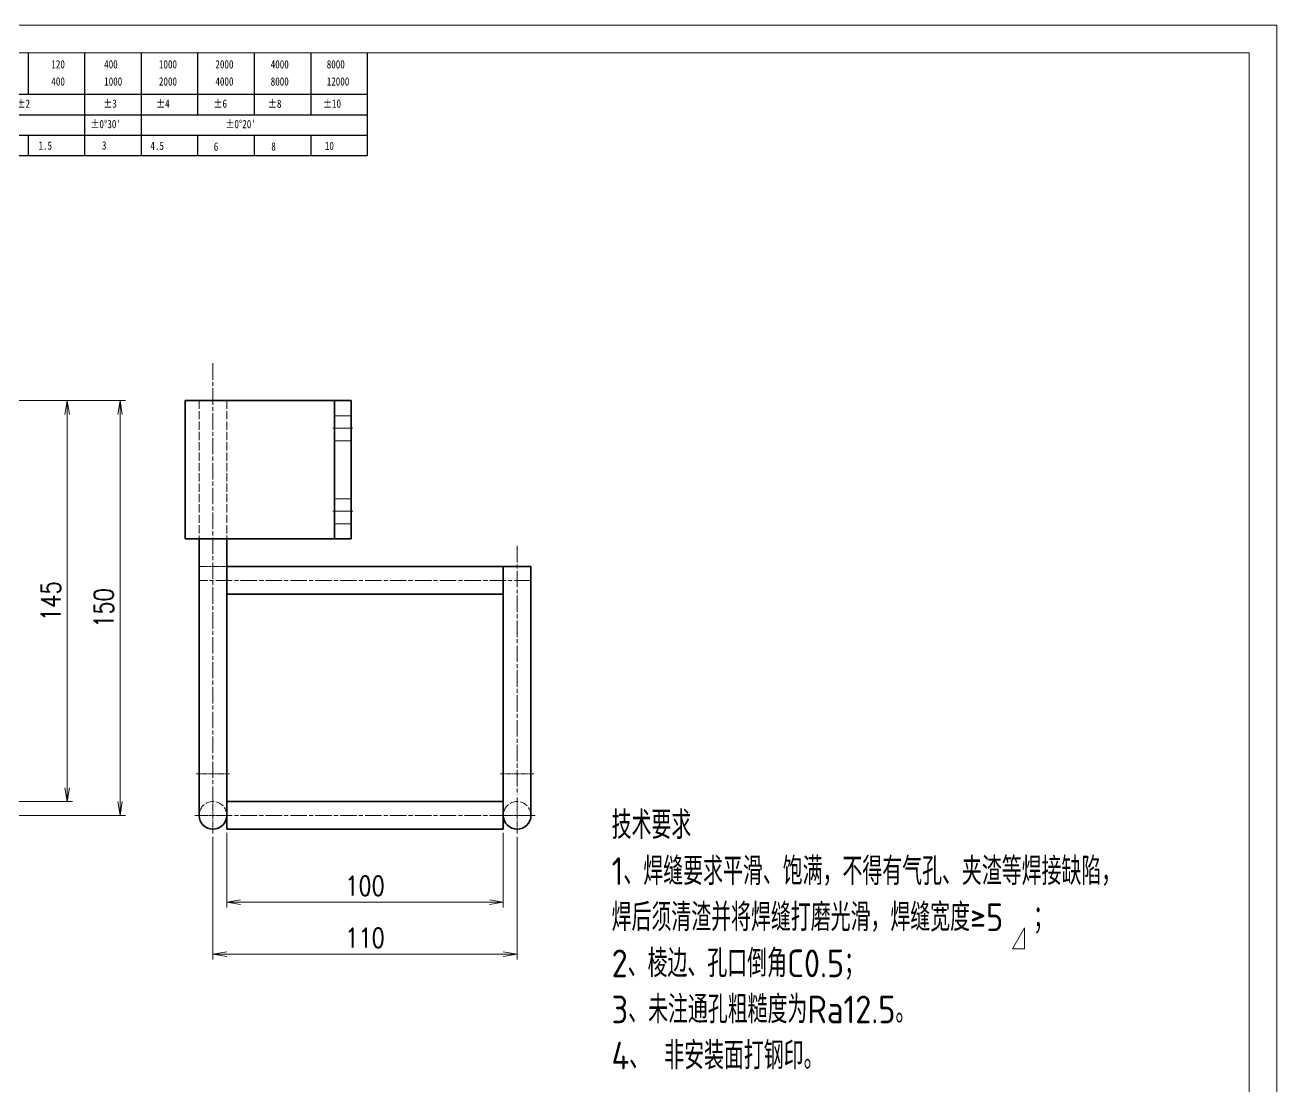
# Model space of a CAD drawing. Header units: inches. Extents: x 269 to 10986, y 1043 to 4337.
# Drawn here: x 5854.7 to 6307.4, y 1253.6 to 1637.3 of the extents above; entities that cross this region are included whole.
import ezdxf

# ---------------------------------------------------------------- set-up
doc = ezdxf.new("R2010")
doc.units = ezdxf.units.IN
doc.header["$MEASUREMENT"] = 0
doc.linetypes.add('AM_ISO02W050x2', pattern=[3.75, 3, -0.75])
doc.linetypes.add('AM_ISO08W050x2', pattern=[9, 6, -0.75, 1.5, -0.75])
for name, color, linetype, lineweight in [('中心线', 2, 'AM_ISO08W050x2', 18), ('图框', 7, 'Continuous', 18), ('标注线', 3, 'Continuous', 18), ('粗实线', 7, 'Continuous', 35), ('虚线', 1, 'AM_ISO02W050x2', 18)]:
    doc.layers.add(name, color=color, linetype=linetype, lineweight=lineweight)
doc.layers.add('图\\M+19E79\\M+195B6\\M+18E9A', color=7, linetype='Continuous')
doc.layers.add('打印', color=7, linetype='Continuous', lineweight=15, plot=False)
doc.layers.add('打印-禁用', color=7, linetype='Continuous', lineweight=15, plot=False)
doc.styles.add('DIM', font='romans.shx', dxfattribs={"width": 0.8, "bigfont": 'bigfont.shx'})
doc.styles.add('国标', font='simfang.ttf', dxfattribs={"width": 0.8})
doc.styles.add('机械长仿宋', font='gbenor.shx', dxfattribs={"height": 1, "bigfont": 'gbcbig.shx'})
doc.dimstyles.new('XR 1-2$0', dxfattribs={"dimscale": 2, "dimtxt": 3.5, "dimasz": 2.5, "dimexe": 1, "dimexo": 0.625, "dimgap": 1.2, "dimtad": 1, "dimdsep": 46, "dimtxsty": 'DIM', "dimblk": 'OPEN', "dimcen": 0, "dimclrd": 8, "dimclre": 8, "dimclrt": 2, "dimazin": 2, "dimtfac": 0.5, "dimtmove": 0, "dimatfit": 3, "dimldrblk": 'OPEN', "dimfxl": 0, "dimtolj": 2, "dimlwd": 13, "dimlwe": 13, "dimarcsym": 0})

# ---------------------------------------------------------------- blocks, each defined once
blk = doc.blocks.new('GZDEH零件A3图框V01版')
at = {"layer": '图\\M+19E79\\M+195B6\\M+18E9A', "color": 9}
for p, q in [((3051.75, -1561.98), (3051.75, -1554.46)), ((3061.98, -1561.98), (3061.98, -1554.46)), ((3072.2, -1561.98), (3072.2, -1554.46)), ((3082.42, -1561.98), (3082.42, -1554.46)), ((3092.64, -1561.98), (3092.64, -1554.46)), ((3102.86, -1561.98), (3102.86, -1554.46)), ((3113.09, -1573.08), (3113.09, -1554.46)), ((2996.09, -1561.98), (3113.09, -1561.98)), ((3061.98, -1573.08), (3061.98, -1561.98)), ((3072.2, -1573.08), (3072.2, -1561.98)), ((3082.42, -1565.68), (3082.42, -1561.98)), ((3092.64, -1565.68), (3092.64, -1561.98)), ((3102.86, -1565.68), (3102.86, -1561.98)), ((2996.09, -1565.68), (3113.09, -1565.68)), ((2996.09, -1569.38), (3113.09, -1569.38)), ((3051.75, -1573.08), (3051.75, -1569.38)), ((3082.42, -1573.08), (3082.42, -1569.48)), ((3092.64, -1573.08), (3092.64, -1569.38)), ((3102.86, -1573.08), (3102.86, -1569.38)), ((2990.09, -1573.08), (3113.09, -1573.08))]:
    blk.add_line(p, q, dxfattribs=at)
at = {"layer": '图框', "linetype": 'Continuous'}
for p, q in [((3272.49, -1554.46), (2882.49, -1554.46)), ((3272.49, -1832.96), (3272.49, -1554.46))]:
    blk.add_line(p, q, dxfattribs=at)
at = {"layer": '打印-禁用', "linetype": 'Continuous'}
for p, q in [((3277.49, -1549.46), (2857.49, -1549.46)), ((3277.49, -1846.46), (3277.49, -1549.46))]:
    blk.add_line(p, q, dxfattribs=at)
at = {"layer": '图\\M+19E79\\M+195B6\\M+18E9A', "color": 9, "style": '国标', "width": 0.8}
for s, p in [('120', (3055.91, -1557.31)), ('400', (3065.46, -1557.31)), ('1000', (3075.36, -1557.31)), ('2000', (3085.57, -1557.31)), ('4000', (3095.57, -1557.31)), ('8000', (3105.7, -1557.31)), ('400', (3055.91, -1560.41)), ('1000', (3065.46, -1560.41)), ('2000', (3075.36, -1560.41)), ('4000', (3085.57, -1560.41)), ('8000', (3095.57, -1560.41)), ('12000', (3105.7, -1560.41)), ('±2', (3049.61, -1564.42)), ('±3', (3065.3, -1564.42)), ('±4', (3074.85, -1564.42)), ('±6', (3085.22, -1564.42)), ('±8', (3095.06, -1564.42)), ('±10', (3105.02, -1564.42)), ("±0%%D30'", (3062.98, -1568.12)), ("±0%%D20'", (3087.38, -1568.12)), ('1.5', (3053.59, -1572.01)), ('3', (3065.05, -1571.98)), ('4.5', (3073.82, -1572.05)), ('6', (3085.28, -1572.19)), ('8', (3095.68, -1572.15)), ('10', (3105.36, -1572.06))]:
    blk.add_text(s, height=1.5, dxfattribs=at).set_placement(p)
blk = doc.blocks.new('DEH A3')
at = {"layer": '图框'}
blk.add_blockref('GZDEH零件A3图框V01版', (-2857.49, 1846.46), dxfattribs=at)
blk = doc.blocks.new('HJ')
at = {"layer": '标注线', "color": 2, "linetype": 'ByBlock', "lineweight": 9}
for p, q in [((0, 0), (4.34, 7.65)), ((4.34, 7.65), (4.34, 0)), ((4.34, 0), (0, 0))]:
    blk.add_line(p, q, dxfattribs=at)
blk = doc.blocks.new('_Open')
at = {"color": 0, "linetype": 'ByBlock', "lineweight": -2}
for p, q in [((-1, 0.167), (0, 0)), ((-1, -0.167), (0, 0)), ((0, 0), (-1, 0))]:
    blk.add_line(p, q, dxfattribs=at)
blk = doc.blocks.new('*D940')
at = {"layer": 'Defpoints', "color": 0, "transparency": 16777216}
for p in [(5785.33, 1501.48), (5869.93, 1501.48), (5730.33, 1356.48)]:
    blk.add_point(p, dxfattribs=at)
at = {"layer": '标注线', "color": 8, "lineweight": 13, "transparency": 16777216}
for p, q in [((5786.58, 1501.48), (5871.93, 1501.48)), ((5869.93, 1361.48), (5869.93, 1496.48)), ((5731.58, 1356.48), (5871.93, 1356.48))]:
    blk.add_line(p, q, dxfattribs=at)
at = {"layer": '标注线', "color": 8, "lineweight": 13, "transparency": 16777216, "xscale": 5, "yscale": 5, "zscale": 5}
for p, rotation in [((5869.93, 1501.48), 90), ((5869.93, 1356.48), 270)]:
    blk.add_blockref('_Open', p, dxfattribs=dict(at, rotation=rotation))
at = {"layer": '标注线', "color": 2, "transparency": 16777216, "insert": (5864.03, 1428.98), "char_height": 7, "attachment_point": 5, "rotation": 90, "style": 'DIM'}
blk.add_mtext('\\A2;145', dxfattribs=at)
blk = doc.blocks.new('*D945')
at = {"layer": 'Defpoints', "color": 0, "transparency": 16777216}
for p in [(5785.33, 1501.48), (5889.06, 1501.48), (5740.33, 1351.48)]:
    blk.add_point(p, dxfattribs=at)
at = {"layer": '标注线', "color": 8, "lineweight": 13, "transparency": 16777216}
for p, q in [((5786.58, 1501.48), (5891.06, 1501.48)), ((5889.06, 1356.48), (5889.06, 1496.48)), ((5741.58, 1351.48), (5891.06, 1351.48))]:
    blk.add_line(p, q, dxfattribs=at)
at = {"layer": '标注线', "color": 8, "lineweight": 13, "transparency": 16777216, "xscale": 5, "yscale": 5, "zscale": 5}
for p, rotation in [((5889.06, 1501.48), 90), ((5889.06, 1351.48), 270)]:
    blk.add_blockref('_Open', p, dxfattribs=dict(at, rotation=rotation))
at = {"layer": '标注线', "color": 2, "transparency": 16777216, "insert": (5883.16, 1426.48), "char_height": 7, "attachment_point": 5, "rotation": 90, "style": 'DIM'}
blk.add_mtext('\\A2;150', dxfattribs=at)
blk = doc.blocks.new('*D954')
at = {"layer": 'Defpoints', "color": 0, "transparency": 16777216}
for p in [(5922.65, 1344.98), (6032.65, 1344.98), (5922.65, 1301.31)]:
    blk.add_point(p, dxfattribs=at)
at = {"layer": '标注线', "color": 8, "lineweight": 13, "transparency": 16777216}
for p, q in [((5922.65, 1343.73), (5922.65, 1299.31)), ((6032.65, 1343.73), (6032.65, 1299.31)), ((6027.65, 1301.31), (5927.65, 1301.31))]:
    blk.add_line(p, q, dxfattribs=at)
at = {"layer": '标注线', "color": 8, "lineweight": 13, "transparency": 16777216, "xscale": 5, "yscale": 5, "zscale": 5, "rotation": 180}
blk.add_blockref('_Open', (5922.65, 1301.31), dxfattribs=at)
at = {"layer": '标注线', "color": 8, "lineweight": 13, "transparency": 16777216, "xscale": 5, "yscale": 5, "zscale": 5}
blk.add_blockref('_Open', (6032.65, 1301.31), dxfattribs=at)
at = {"layer": '标注线', "color": 2, "transparency": 16777216, "insert": (5977.65, 1307.21), "char_height": 7, "attachment_point": 5, "style": 'DIM'}
blk.add_mtext('\\A2;110', dxfattribs=at)
blk = doc.blocks.new('*D955')
at = {"layer": 'Defpoints', "color": 0, "transparency": 16777216}
for p in [(5927.65, 1346.48), (6027.65, 1346.48), (6027.65, 1320.13)]:
    blk.add_point(p, dxfattribs=at)
at = {"layer": '标注线', "color": 8, "lineweight": 13, "transparency": 16777216}
for p, q in [((5927.65, 1345.23), (5927.65, 1318.13)), ((6027.65, 1345.23), (6027.65, 1318.13)), ((5932.65, 1320.13), (6022.65, 1320.13))]:
    blk.add_line(p, q, dxfattribs=at)
at = {"layer": '标注线', "color": 8, "lineweight": 13, "transparency": 16777216, "xscale": 5, "yscale": 5, "zscale": 5, "rotation": 180}
blk.add_blockref('_Open', (5927.65, 1320.13), dxfattribs=at)
at = {"layer": '标注线', "color": 8, "lineweight": 13, "transparency": 16777216, "xscale": 5, "yscale": 5, "zscale": 5}
blk.add_blockref('_Open', (6027.65, 1320.13), dxfattribs=at)
at = {"layer": '标注线', "color": 2, "transparency": 16777216, "insert": (5977.65, 1326.03), "char_height": 7, "attachment_point": 5, "style": 'DIM'}
blk.add_mtext('\\A2;100', dxfattribs=at)

msp = doc.modelspace()

# ---------------------------------------------------------------- linework, layer by layer
at = {"layer": '中心线'}
for p, q in [((5922.65, 1514.977), (5922.65, 1352.977)), ((6032.65, 1448.977), (6032.65, 1358.976)), ((6037.65, 1436.477), (5917.649, 1436.477)), ((6037.65, 1351.477), (5917.649, 1351.477))]:
    msp.add_line(p, q, dxfattribs=at)
at = {"layer": '中心线', "ltscale": 0.18}
for p, q in [((5966.05, 1491.477), (5973.25, 1491.477)), ((5966.05, 1461.477), (5973.25, 1461.477))]:
    msp.add_line(p, q, dxfattribs=at)
at = {"layer": '中心线', "ltscale": 0.300015}
for p, q in [((5928.65, 1366.477), (5916.649, 1366.477)), ((6038.65, 1366.477), (6026.649, 1366.477))]:
    msp.add_line(p, q, dxfattribs=at)
at = {"layer": '中心线', "ltscale": 0.325}
for p, q in [((5922.65, 1357.977), (5922.65, 1344.977)), ((6032.65, 1357.977), (6032.65, 1344.977)), ((5929.15, 1351.477), (5916.15, 1351.477)), ((6039.15, 1351.477), (6026.15, 1351.477))]:
    msp.add_line(p, q, dxfattribs=at)
at = {"layer": '打印'}
msp.add_lwpolyline([(5467.393, 1637.316), (6307.393, 1637.316), (6307.393, 1043.316), (5467.393, 1043.316)], close=True, dxfattribs=at)
at = {"layer": '粗实线'}
for p, q in [((5962.65, 1501.477), (5912.65, 1501.477)), ((5912.65, 1451.477), (5912.65, 1501.477)), ((5966.65, 1451.477), (5966.65, 1501.477)), ((5972.65, 1451.477), (5972.65, 1501.477)), ((5962.65, 1451.477), (5912.65, 1451.477)), ((5917.65, 1451.477), (5917.65, 1366.477)), ((6027.65, 1441.477), (5927.65, 1441.477)), ((6027.65, 1441.477), (5927.65, 1441.477)), ((6027.65, 1441.477), (6027.65, 1366.477)), ((6037.65, 1441.477), (6037.65, 1366.477)), ((6037.65, 1366.477), (6037.65, 1441.477)), ((5927.65, 1431.477), (5927.65, 1366.477)), ((5927.65, 1366.477), (5927.65, 1431.477)), ((6027.65, 1431.477), (5927.65, 1431.477)), ((6027.65, 1356.477), (5927.65, 1356.477)), ((6027.65, 1346.477), (5927.65, 1346.477))]:
    msp.add_line(p, q, dxfattribs=at)
at = {"layer": '粗实线', "ltscale": 0.25}
for p, q in [((5917.65, 1501.477), (5927.65, 1501.477)), ((5927.65, 1451.477), (5927.65, 1441.477)), ((6027.65, 1441.477), (6037.65, 1441.477)), ((5927.65, 1356.477), (5927.65, 1366.477))]:
    msp.add_line(p, q, dxfattribs=at)
at = {"layer": '粗实线', "ltscale": 0.070711}
for p, q in [((5965.478, 1501.477), (5962.65, 1501.477)), ((5962.65, 1451.477), (5965.478, 1451.477))]:
    msp.add_line(p, q, dxfattribs=at)
at = {"layer": '粗实线', "ltscale": 0.029289}
for p, q in [((5966.65, 1501.477), (5965.478, 1501.477)), ((5965.478, 1451.477), (5966.65, 1451.477))]:
    msp.add_line(p, q, dxfattribs=at)
at = {"layer": '粗实线', "ltscale": 0.15}
for p, q in [((5972.65, 1501.477), (5966.65, 1501.477)), ((5972.65, 1451.477), (5966.65, 1451.477))]:
    msp.add_line(p, q, dxfattribs=at)
at = {"layer": '粗实线', "ltscale": 0.125}
for p, q in [((5927.65, 1441.477), (5927.65, 1436.477)), ((6027.65, 1441.477), (6027.65, 1436.477)), ((5927.65, 1436.477), (5927.65, 1431.477)), ((6027.65, 1436.477), (6027.65, 1431.477)), ((5927.65, 1356.477), (5927.65, 1351.477)), ((5927.65, 1351.477), (5927.65, 1346.477))]:
    msp.add_line(p, q, dxfattribs=at)
at = {"layer": '粗实线', "ltscale": 0.375}
for p, q in [((5917.65, 1351.477), (5917.65, 1366.477)), ((5927.65, 1351.477), (5927.65, 1366.477)), ((6027.65, 1351.477), (6027.65, 1366.477)), ((6037.65, 1351.477), (6037.65, 1366.477)), ((6037.65, 1351.477), (6037.65, 1366.477))]:
    msp.add_line(p, q, dxfattribs=at)
at = {"layer": '粗实线', "ltscale": 0.124533}
msp.add_line((6027.65, 1351.458), (6027.65, 1346.477), dxfattribs=at)
at = {"layer": '粗实线'}
for centre in [(5922.65, 1351.477), (6032.65, 1351.477)]:
    msp.add_arc(centre, 5, 180, 0, dxfattribs=at)
at = {"layer": '虚线'}
for p, q in [((5917.65, 1501.477), (5917.65, 1451.477)), ((5927.65, 1501.477), (5927.65, 1451.477)), ((5917.65, 1366.477), (5917.65, 1441.477)), ((6027.65, 1366.477), (6027.65, 1441.477)), ((6027.65, 1431.477), (5927.65, 1431.477))]:
    msp.add_line(p, q, dxfattribs=at)
at = {"layer": '虚线', "ltscale": 0.15}
for p, q in [((5966.65, 1495.977), (5972.65, 1495.977)), ((5966.65, 1486.977), (5972.65, 1486.977)), ((5966.65, 1465.977), (5972.65, 1465.977)), ((5966.65, 1456.977), (5972.65, 1456.977))]:
    msp.add_line(p, q, dxfattribs=at)
at = {"layer": '虚线', "ltscale": 0.25}
for p, q in [((5927.65, 1441.477), (5917.65, 1441.477)), ((5927.65, 1441.477), (5927.65, 1431.477)), ((5927.65, 1431.477), (5927.65, 1441.477))]:
    msp.add_line(p, q, dxfattribs=at)
at = {"layer": '虚线', "ltscale": 0.375}
for p, q in [((5917.65, 1351.477), (5917.65, 1366.477)), ((6027.65, 1351.477), (6027.65, 1366.477))]:
    msp.add_line(p, q, dxfattribs=at)
at = {"layer": '虚线', "ltscale": 0.125}
for p, q in [((5927.65, 1351.477), (5927.65, 1356.477)), ((6027.65, 1356.477), (6027.65, 1351.477))]:
    msp.add_line(p, q, dxfattribs=at)
at = {"layer": '虚线', "ltscale": 0.000467149}
msp.add_line((6027.65, 1351.477), (6027.65, 1351.458), dxfattribs=at)
at = {"layer": '虚线'}
for centre in [(5922.65, 1351.477), (6032.65, 1351.477)]:
    msp.add_arc(centre, 5, 0, 180, dxfattribs=at)

# ---------------------------------------------------------------- block references
at = {"layer": '图框', "xscale": 2, "yscale": 2, "zscale": 2}
msp.add_blockref('DEH A3', (5467.393, 1043.316), dxfattribs=at)
at = {"layer": '标注线', "color": 7}
msp.add_blockref('HJ', (6211.751, 1303.196), dxfattribs=at)

# ---------------------------------------------------------------- texts
at = {"layer": '标注线', "color": 2, "insert": (6066.811, 1352.978), "char_height": 20, "width": 412.08189, "attachment_point": 1, "style": '机械长仿宋'}
msp.add_mtext('{\\H0.5x;技术要求\\A2; \\P\\A0;1、\\A2;焊缝要求平滑、饱满，不得有气孔、夹渣等焊接缺陷，\\P焊后须清渣并将焊缝打磨光滑，焊缝宽度≥5  ；\\P\\A0;2、\\A2;棱边、\\A0;孔口倒角C0.5；\\P3、未注通孔粗糙度为Ra12.5。\\P4、\\C3; \\C2;非安装面打钢印。\\P   \\C3; }', dxfattribs=at)

# ---------------------------------------------------------------- dimensions: what is measured, and where the dimension line sits
at = {"layer": '标注线'}
for base, p1, picture, middle in [((5869.933, 1501.477), (5730.334, 1356.477), '*D940', (5864.033, 1428.977)), ((5889.055, 1501.477), (5740.334, 1351.477), '*D945', (5883.155, 1426.477))]:
    dim = msp.add_linear_dim(base=base, p1=p1, p2=(5785.334, 1501.477), angle=90, dimstyle='XR 1-2$0', dxfattribs=at)
    dim.commit()
    dim.dimension.update_dxf_attribs({"geometry": picture, "text_midpoint": middle})
for base, p1, p2, picture, middle in [((5922.65, 1301.315), (6032.65, 1344.977), (5922.65, 1344.977), '*D954', (5977.65, 1307.215)), ((6027.65, 1320.129), (5927.65, 1346.477), (6027.65, 1346.477), '*D955', (5977.65, 1326.029))]:
    dim = msp.add_linear_dim(base=base, p1=p1, p2=p2, dimstyle='XR 1-2$0', dxfattribs=at)
    dim.commit()
    dim.dimension.update_dxf_attribs({"geometry": picture, "text_midpoint": middle})

doc.saveas('drawing.dxf')
